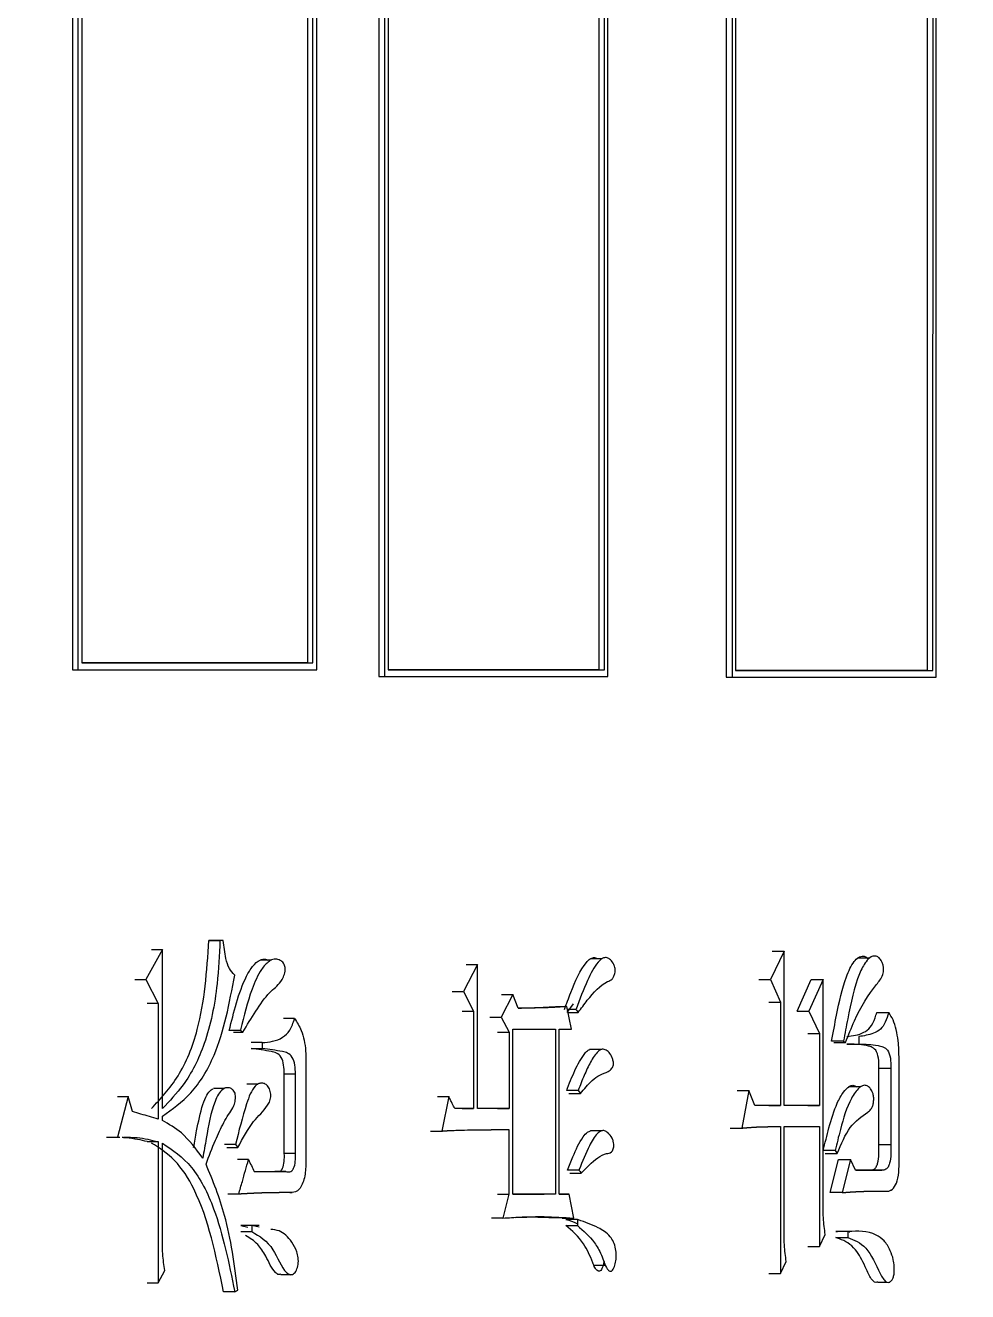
# Model space of a CAD drawing. Header units: millimetres. Extents: x 2271 to 4415, y 823 to 2339.
# Drawn here: x 3182.46 to 3189.26, y 1052.59 to 1061.72 of the extents above; entities that cross this region are included whole.
import ezdxf

# ---------------------------------------------------------------- set-up
doc = ezdxf.new("R2010")
doc.units = ezdxf.units.MM

msp = doc.modelspace()

# ---------------------------------------------------------------- linework, layer by layer
at = {"color": 7, "linetype": 'Continuous', "lineweight": 25}
for p, q in [((3188.9671, 1067.1197), (3188.967, 1057.0715)), ((3189.0102, 1057.0715), (3189.0103, 1067.1378)), ((3189.0329, 1057.0215), (3189.033, 1067.1473)), ((3187.5189, 1066.5144), (3187.5188, 1057.0215)), ((3187.5612, 1066.532), (3187.5611, 1057.0215)), ((3187.5853, 1066.5421), (3187.5852, 1057.0715)), ((3186.5989, 1066.1298), (3186.5988, 1057.0763)), ((3186.6405, 1057.0763), (3186.6406, 1066.1472)), ((3186.6654, 1057.0263), (3186.6655, 1066.1576)), ((3185.0132, 1065.4837), (3185.0131, 1057.0262)), ((3185.0534, 1065.4987), (3185.0534, 1057.0262)), ((3185.0797, 1065.5085), (3185.0796, 1057.0762)), ((3184.4974, 1065.2912), (3184.4974, 1057.1262)), ((3184.5377, 1057.1262), (3184.5378, 1065.3063)), ((3184.5644, 1057.0762), (3184.5644, 1065.3163)), ((3182.8028, 1064.659), (3182.8027, 1057.0762)), ((3182.8417, 1064.6735), (3182.8417, 1057.0762)), ((3182.8697, 1064.684), (3182.8697, 1057.1262)), ((3182.8027, 1057.0762), (3184.5245, 1057.0762)), ((3182.8027, 1057.0762), (3182.8417, 1057.0762)), ((3184.4974, 1057.1262), (3184.5377, 1057.1262)), ((3184.5245, 1057.0762), (3184.5644, 1057.0762)), ((3186.5988, 1057.0763), (3186.6405, 1057.0763)), ((3188.967, 1057.0715), (3189.0102, 1057.0715)), ((3185.0131, 1057.0262), (3186.6239, 1057.0263)), ((3185.0131, 1057.0262), (3185.0534, 1057.0262)), ((3186.6239, 1057.0263), (3186.6654, 1057.0263)), ((3187.5188, 1057.0215), (3188.9896, 1057.0215)), ((3187.5188, 1057.0215), (3187.5611, 1057.0215)), ((3188.9896, 1057.0215), (3189.0329, 1057.0215)), ((3183.4514, 1055.0591), (3183.3317, 1054.8427)), ((3183.3725, 1055.0591), (3183.4514, 1055.0591)), ((3183.4514, 1053.9125), (3183.4514, 1055.0591)), ((3183.7875, 1055.124), (3183.8669, 1055.124)), ((3183.8905, 1055.124), (3183.8111, 1055.124)), ((3183.8905, 1055.124), (3183.8669, 1055.124)), ((3187.936, 1055.0483), (3187.8381, 1054.8428)), ((3187.936, 1053.9341), (3187.936, 1055.0483)), ((3184.2381, 1054.9832), (3184.1578, 1054.9832)), ((3186.6231, 1054.9928), (3186.5395, 1054.9928)), ((3188.5524, 1054.9973), (3188.4659, 1054.9973)), ((3185.724, 1054.9509), (3185.6235, 1054.7562)), ((3185.6422, 1054.9509), (3185.724, 1054.9509)), ((3185.724, 1053.9125), (3185.724, 1054.9509)), ((3183.253, 1054.8427), (3183.3317, 1054.8427)), ((3183.3317, 1054.8427), (3183.4215, 1054.6697)), ((3187.7532, 1054.8428), (3187.8381, 1054.8428)), ((3187.8381, 1054.8428), (3187.9103, 1054.6805)), ((3188.0301, 1054.6156), (3188.1319, 1054.8428)), ((3188.2174, 1054.8428), (3188.1154, 1054.6156)), ((3188.1319, 1054.8428), (3188.2174, 1054.8428)), ((3188.2174, 1053.2202), (3188.2174, 1054.8428)), ((3185.5418, 1054.7562), (3185.6235, 1054.7562)), ((3185.6235, 1054.7562), (3185.6962, 1054.6156)), ((3185.9794, 1054.7346), (3185.8964, 1054.5723)), ((3185.8972, 1054.7346), (3185.9794, 1054.7346)), ((3186.0181, 1054.6372), (3185.9794, 1054.7346)), ((3183.4215, 1054.6697), (3183.3427, 1054.6697)), ((3183.4215, 1054.6697), (3183.4215, 1053.8367)), ((3185.6143, 1054.6156), (3185.6962, 1054.6156)), ((3185.6962, 1054.6156), (3185.6962, 1053.9125)), ((3186.2865, 1054.6481), (3186.3693, 1054.6481)), ((3186.4144, 1054.6675), (3186.3678, 1054.6049)), ((3186.402, 1054.4858), (3186.3693, 1054.6481)), ((3186.4346, 1054.6265), (3186.3736, 1054.6265)), ((3186.378, 1054.6049), (3186.4509, 1054.6049)), ((3187.8253, 1054.6805), (3187.9103, 1054.6805)), ((3187.9103, 1054.6805), (3187.9103, 1053.9341)), ((3188.0301, 1054.6156), (3188.1154, 1054.6156)), ((3188.1154, 1054.6156), (3188.1919, 1054.4534)), ((3188.6047, 1054.6048), (3188.6908, 1054.6048)), ((3184.4056, 1054.5615), (3184.3256, 1054.5615)), ((3185.8142, 1054.5723), (3185.8964, 1054.5723)), ((3185.8964, 1054.5723), (3185.9518, 1054.4642)), ((3184.0141, 1054.475), (3183.9341, 1054.475)), ((3183.9645, 1054.4642), (3184.0317, 1054.4642)), ((3185.8695, 1054.4642), (3185.9518, 1054.4642)), ((3185.9518, 1054.4642), (3185.9518, 1053.9125)), ((3185.9794, 1054.4858), (3186.2873, 1054.4858)), ((3186.3147, 1054.4858), (3186.402, 1054.4858)), ((3188.1065, 1054.4534), (3188.1919, 1054.4534)), ((3188.1919, 1054.4534), (3188.1919, 1053.9342)), ((3188.4754, 1054.4318), (3188.4754, 1054.3777)), ((3184.1724, 1054.3884), (3184.0927, 1054.3884)), ((3184.0927, 1054.3452), (3184.1724, 1054.3452)), ((3184.1724, 1054.3884), (3184.1724, 1054.3452)), ((3186.6154, 1054.3376), (3186.5318, 1054.3376)), ((3188.294, 1054.3885), (3188.3796, 1054.3885)), ((3188.3896, 1054.3777), (3188.4754, 1054.3777)), ((3184.4869, 1054.2478), (3184.4869, 1053.5988)), ((3188.7654, 1053.5664), (3188.7655, 1054.2695)), ((3184.4114, 1054.1613), (3184.3309, 1054.1613)), ((3184.3309, 1053.5879), (3184.3309, 1054.1613)), ((3184.4114, 1053.5879), (3184.4114, 1054.1613)), ((3188.6197, 1054.2046), (3188.7057, 1054.2046)), ((3188.6197, 1053.6529), (3188.6197, 1054.2046)), ((3188.7057, 1054.2046), (3188.7057, 1053.6529)), ((3183.899, 1054.0576), (3183.8191, 1054.0576)), ((3184.1408, 1054.0888), (3184.0606, 1054.0888)), ((3188.4872, 1054.0682), (3188.4009, 1054.0682)), ((3183.1271, 1053.999), (3183.2057, 1053.999)), ((3183.2057, 1053.999), (3183.1275, 1053.7069)), ((3183.2358, 1053.8908), (3183.2057, 1053.999)), ((3185.4355, 1053.999), (3185.5171, 1053.999)), ((3185.5171, 1053.999), (3185.4665, 1053.7502)), ((3186.3841, 1054.0207), (3186.4673, 1054.0207)), ((3187.5979, 1054.0423), (3187.6826, 1054.0423)), ((3187.6826, 1054.0423), (3187.6306, 1053.7719)), ((3187.7242, 1053.9341), (3187.6826, 1054.0423)), ((3185.6962, 1053.9125), (3185.5619, 1053.9125)), ((3185.6143, 1053.9125), (3185.6962, 1053.9125)), ((3185.9518, 1053.9125), (3185.724, 1053.9125)), ((3185.8695, 1053.9125), (3185.9518, 1053.9125)), ((3187.9103, 1053.9341), (3187.7242, 1053.9341)), ((3187.8253, 1053.9341), (3187.9103, 1053.9341)), ((3188.1919, 1053.9342), (3187.936, 1053.9341)), ((3188.1065, 1053.9342), (3188.1919, 1053.9342)), ((3183.4514, 1053.8259), (3183.4514, 1053.8584)), ((3187.546, 1053.7719), (3187.6306, 1053.7719)), ((3187.9103, 1053.7827), (3187.9103, 1052.7226)), ((3187.936, 1053.7827), (3188.1919, 1053.7827)), ((3187.936, 1053.0255), (3187.936, 1053.7827)), ((3188.1919, 1053.7827), (3188.1919, 1052.9173)), ((3183.049, 1053.7069), (3183.1275, 1053.7069)), ((3183.1275, 1053.7069), (3183.1451, 1053.7065)), ((3185.385, 1053.7502), (3185.4665, 1053.7502)), ((3185.9517, 1053.761), (3185.9517, 1053.2959)), ((3186.6236, 1053.7528), (3186.5399, 1053.7528)), ((3183.3427, 1053.6745), (3183.4215, 1053.6745)), ((3183.4215, 1053.6745), (3183.4215, 1052.6576)), ((3183.4514, 1052.9605), (3183.4514, 1053.6637)), ((3183.9789, 1053.6528), (3183.8993, 1053.6528)), ((3183.9789, 1053.6528), (3183.9965, 1053.6312)), ((3184.4114, 1053.5879), (3184.3309, 1053.5879)), ((3188.2334, 1053.5879), (3188.3189, 1053.5879)), ((3188.3037, 1053.6096), (3188.3189, 1053.5879)), ((3188.6197, 1053.6529), (3188.7057, 1053.6529)), ((3184.0728, 1053.5447), (3183.9932, 1053.5447)), ((3188.2687, 1053.3067), (3188.3292, 1053.5447)), ((3188.3292, 1053.5447), (3188.4149, 1053.5447)), ((3188.4149, 1053.5447), (3188.3543, 1053.3067)), ((3188.4502, 1053.469), (3188.4149, 1053.5447)), ((3184.1139, 1053.4581), (3184.3417, 1053.4581)), ((3184.1139, 1053.4581), (3184.2613, 1053.4581)), ((3184.3417, 1053.4581), (3184.2617, 1053.4581)), ((3186.4564, 1053.469), (3186.3735, 1053.469)), ((3186.3895, 1053.4474), (3186.4727, 1053.4474)), ((3188.6409, 1053.469), (3188.4502, 1053.469)), ((3188.4502, 1053.469), (3188.5549, 1053.469)), ((3188.5549, 1053.469), (3188.6409, 1053.469)), ((3188.7013, 1053.3245), (3188.7072, 1053.3245)), ((3184.0024, 1053.2959), (3183.9228, 1053.2959)), ((3184.371, 1053.3067), (3184.3877, 1053.3067)), ((3185.8695, 1053.2959), (3185.9517, 1053.2959)), ((3185.9517, 1053.2959), (3185.9074, 1053.1228)), ((3186.2873, 1053.2959), (3185.9794, 1053.2959)), ((3185.9794, 1053.2959), (3186.2044, 1053.2959)), ((3186.2873, 1053.2959), (3186.2046, 1053.2959)), ((3186.3856, 1053.2959), (3186.3147, 1053.2959)), ((3186.3147, 1053.2959), (3186.3856, 1053.2959)), ((3186.4183, 1053.1228), (3186.3856, 1053.2959)), ((3188.3543, 1053.3067), (3188.2687, 1053.3067)), ((3184.0162, 1053.0687), (3184.0687, 1053.0584)), ((3184.0963, 1053.0687), (3184.0167, 1053.0687)), ((3184.1498, 1053.0703), (3184.0701, 1053.0703)), ((3184.1488, 1053.0584), (3184.0963, 1053.0687)), ((3184.0963, 1053.0687), (3184.0963, 1053.0253)), ((3185.9074, 1053.1228), (3185.8253, 1053.1228)), ((3186.3352, 1053.1228), (3186.2666, 1053.1259)), ((3186.3354, 1053.1228), (3186.4183, 1053.1228)), ((3186.3624, 1053.0689), (3186.4455, 1053.0689)), ((3186.4455, 1053.112), (3186.3626, 1053.112)), ((3186.4455, 1053.112), (3186.4455, 1053.0688)), ((3184.0167, 1053.0253), (3184.0963, 1053.0253)), ((3188.1919, 1052.9173), (3188.2326, 1053.0039)), ((3188.3947, 1053.0255), (3188.3091, 1053.0255)), ((3188.3091, 1052.9821), (3188.3947, 1052.9821)), ((3188.3947, 1053.0255), (3188.3947, 1052.9821)), ((3186.5626, 1052.785), (3186.6464, 1052.785)), ((3187.9103, 1052.7226), (3187.9514, 1052.8091)), ((3183.4215, 1052.6576), (3183.4693, 1052.7442)), ((3184.3064, 1052.716), (3184.3713, 1052.716)), ((3184.3726, 1052.716), (3184.3864, 1052.716)), ((3183.3427, 1052.6576), (3183.4215, 1052.6576)), ((3183.973, 1052.5927), (3183.8935, 1052.5927)), ((3183.973, 1052.5927), (3183.9965, 1052.6036)), ((3188.6111, 1052.6618), (3188.6802, 1052.6618)), ((3188.6931, 1052.6618), (3188.6977, 1052.6618))]:
    msp.add_line(p, q, dxfattribs=at)
at = {"color": 7, "linetype": 'Continuous', "lineweight": 25, "flags": 128}
for points in [[(3187.851, 1055.0483), (3187.8724, 1055.0483), (3187.9042, 1055.0483), (3187.936, 1055.0483)], [(3186.4346, 1054.6265), (3186.4388, 1054.621), (3186.4449, 1054.6129), (3186.4509, 1054.6049)], [(3185.9794, 1053.2959), (3185.9794, 1053.8909), (3185.9794, 1054.4858)], [(3186.2873, 1054.4858), (3186.2873, 1053.8909), (3186.2873, 1053.2959)], [(3186.3147, 1053.2959), (3186.3147, 1053.8909), (3186.3147, 1054.4858)], [(3188.3644, 1054.3993), (3188.3371, 1054.3993), (3188.308, 1054.3993), (3188.2788, 1054.3993)], [(3188.3644, 1054.3993), (3188.372, 1054.3939), (3188.3796, 1054.3885)], [(3186.451, 1054.0423), (3186.4206, 1054.0423), (3186.3942, 1054.0423), (3186.368, 1054.0423)], [(3186.451, 1054.0423), (3186.4591, 1054.0315), (3186.4673, 1054.0207)], [(3183.917, 1053.6312), (3183.9457, 1053.6312), (3183.9711, 1053.6312), (3183.9965, 1053.6312)], [(3188.3037, 1053.6096), (3188.2714, 1053.6096), (3188.2448, 1053.6096), (3188.2181, 1053.6096)], [(3186.4564, 1053.469), (3186.4646, 1053.4582), (3186.4727, 1053.4474)], [(3188.1065, 1052.9173), (3188.1279, 1052.9173), (3188.1492, 1052.9173), (3188.1706, 1052.9173), (3188.1919, 1052.9173)], [(3187.8252, 1052.7226), (3187.8465, 1052.7226), (3187.8677, 1052.7226), (3187.889, 1052.7226), (3187.9103, 1052.7226)]]:
    msp.add_lwpolyline(points, dxfattribs=at)
at = {"color": 7, "linetype": 'Continuous', "lineweight": 25}
for points, knots in [([(3122.3363, 1053.6976), (3124.8967, 1053.7225), (3128.4771, 1053.7573), (3133.7463, 1054.036), (3138.2107, 1054.3714), (3143.5268, 1054.937), (3149.0958, 1055.7103), (3154.9093, 1056.7203), (3160.8805, 1057.9764), (3166.9565, 1059.4871), (3173.0945, 1061.2578), (3179.2597, 1063.2919), (3185.4232, 1065.5914), (3191.5601, 1068.1567), (3197.6482, 1070.987), (3203.6677, 1074.0808), (3209.6005, 1077.4354), (3215.4296, 1081.0476), (3221.1394, 1084.9132), (3226.7149, 1089.0273), (3232.1422, 1093.3845), (3237.4079, 1097.9787), (3242.4992, 1102.8033), (3247.4041, 1107.8509), (3252.1109, 1113.1138), (3256.6087, 1118.5838), (3260.887, 1124.252), (3264.9356, 1130.1093), (3268.7453, 1136.1459), (3272.307, 1142.3518), (3275.6122, 1148.7164), (3278.653, 1155.2289), (3281.4221, 1161.8782), (3283.9125, 1168.6526), (3286.118, 1175.5402), (3288.0326, 1182.5291), (3289.6512, 1189.6066), (3290.969, 1196.7603), (3291.9819, 1203.9773), (3292.6863, 1211.2445), (3293.0792, 1218.5487), (3293.1581, 1225.8766), (3292.9211, 1233.2146), (3292.3669, 1240.5493), (3291.4947, 1247.867), (3290.3044, 1255.154), (3288.7963, 1262.3966), (3286.9713, 1269.5812), (3284.8308, 1276.6941), (3282.377, 1283.7216), (3279.6122, 1290.6502), (3276.5395, 1297.4665), (3273.1623, 1304.1571), (3269.4847, 1310.709), (3265.5111, 1317.109), (3261.2461, 1323.3444), (3256.6949, 1329.4024), (3251.863, 1335.2707), (3246.7558, 1340.9371), (3241.3793, 1346.3897), (3235.9325, 1351.4373), (3230.4591, 1356.0895), (3225.0009, 1360.359), (3219.376, 1364.4013), (3213.5946, 1368.2098), (3207.6671, 1371.7779), (3201.6046, 1375.0999), (3195.4188, 1378.1702), (3189.1222, 1380.9836), (3182.7285, 1383.5356), (3176.2534, 1385.8217), (3169.7157, 1387.8379), (3163.1408, 1389.5805), (3156.5679, 1391.0453), (3150.0741, 1392.2268), (3143.7846, 1393.1239), (3138.2609, 1393.7074), (3133.3781, 1394.075), (3128.5539, 1394.3147), (3122.5796, 1394.4318), (3117.0628, 1394.3215), (3111.7936, 1394.0497), (3107.3291, 1393.7123), (3102.0131, 1393.1473), (3096.4441, 1392.3738), (3090.6306, 1391.3638), (3084.6594, 1390.1078), (3078.5834, 1388.5971), (3072.4454, 1386.8264), (3066.2802, 1384.7922), (3060.1167, 1382.4927), (3053.9798, 1379.9275), (3047.8917, 1377.0972), (3041.8722, 1374.0034), (3035.9394, 1370.6487), (3030.1103, 1367.0366), (3024.4005, 1363.171), (3018.825, 1359.0569), (3013.3977, 1354.6997), (3008.132, 1350.1055), (3003.0407, 1345.2809), (2998.1358, 1340.2333), (2993.4289, 1334.9703), (2988.9312, 1329.5004), (2984.6529, 1323.8321), (2980.6042, 1317.9749), (2976.7946, 1311.9383), (2973.2328, 1305.7324), (2969.9281, 1299.3676), (2966.8853, 1292.8557), (2964.1234, 1286.2042), (2961.7863, 1279.9222), (2960.5078, 1275.817), (2959.9446, 1274.0086)], [0, 0, 0, 0, 0.010207, 0.014274, 0.021037, 0.028056, 0.035587, 0.043451, 0.051578, 0.059911, 0.06841, 0.077044, 0.085791, 0.094634, 0.103558, 0.112554, 0.121612, 0.130726, 0.13989, 0.149098, 0.158347, 0.167633, 0.176954, 0.186306, 0.195688, 0.205098, 0.214535, 0.223996, 0.233481, 0.242989, 0.252518, 0.262068, 0.271639, 0.281229, 0.290838, 0.300466, 0.310113, 0.319778, 0.329461, 0.339162, 0.348881, 0.358618, 0.368373, 0.378146, 0.387938, 0.397748, 0.407578, 0.417427, 0.427296, 0.437185, 0.447097, 0.457031, 0.466988, 0.47697, 0.486979, 0.497016, 0.507082, 0.517181, 0.527315, 0.537488, 0.547704, 0.556915, 0.566123, 0.575327, 0.584526, 0.593719, 0.602905, 0.612082, 0.621247, 0.630396, 0.639524, 0.64862, 0.657668, 0.666638, 0.675463, 0.683979, 0.691963, 0.697606, 0.703501, 0.71122, 0.721427, 0.725494, 0.732257, 0.739276, 0.746807, 0.754671, 0.762798, 0.771131, 0.77963, 0.788264, 0.797011, 0.805853, 0.814778, 0.823774, 0.832832, 0.841946, 0.85111, 0.860318, 0.869567, 0.878853, 0.888174, 0.897526, 0.906908, 0.916318, 0.925755, 0.935216, 0.944701, 0.954208, 0.963738, 0.973288, 0.982858, 0.992449, 1, 1, 1, 1]), ([(3182.8417, 1057.0762), (3183.0174, 1057.0762), (3183.3689, 1057.0762), (3183.9447, 1057.0762), (3184.3391, 1057.0762), (3184.5644, 1057.0762)], [0, 0, 0, 0, 0.300081, 0.600162, 1, 1, 1, 1]), ([(3182.8697, 1057.1262), (3183.0453, 1057.1262), (3183.3966, 1057.1262), (3183.9536, 1057.1262), (3184.3302, 1057.1262), (3184.5377, 1057.1262)], [0, 0, 0, 0, 0.309921, 0.619841, 1, 1, 1, 1]), ([(3184.4974, 1057.1262), (3184.3612, 1057.1262), (3184.0888, 1057.1262), (3183.5496, 1057.1262), (3183.139, 1057.1262), (3182.8697, 1057.1262)], [0, 0, 0, 0, 0.256004, 0.512008, 1, 1, 1, 1]), ([(3185.0796, 1057.0762), (3185.2443, 1057.0762), (3185.5736, 1057.0763), (3186.095, 1057.0763), (3186.4467, 1057.0763), (3186.6405, 1057.0763)], [0, 0, 0, 0, 0.309921, 0.619841, 1, 1, 1, 1]), ([(3186.5988, 1057.0763), (3186.4716, 1057.0763), (3186.2173, 1057.0763), (3185.7144, 1057.0763), (3185.3308, 1057.0762), (3185.0796, 1057.0762)], [0, 0, 0, 0, 0.256655, 0.51331, 1, 1, 1, 1]), ([(3187.5852, 1057.0715), (3187.7359, 1057.0715), (3188.0375, 1057.0715), (3188.5136, 1057.0715), (3188.8338, 1057.0715), (3189.0102, 1057.0715)], [0, 0, 0, 0, 0.309921, 0.619841, 1, 1, 1, 1]), ([(3188.967, 1057.0715), (3188.8512, 1057.0715), (3188.6197, 1057.0715), (3188.1627, 1057.0715), (3187.8133, 1057.0715), (3187.5852, 1057.0715)], [0, 0, 0, 0, 0.257589, 0.515179, 1, 1, 1, 1]), ([(3185.0534, 1057.0262), (3185.2182, 1057.0262), (3185.5478, 1057.0263), (3186.0867, 1057.0263), (3186.455, 1057.0263), (3186.6654, 1057.0263)], [0, 0, 0, 0, 0.300081, 0.600162, 1, 1, 1, 1]), ([(3187.5611, 1057.0215), (3187.712, 1057.0215), (3188.0138, 1057.0215), (3188.5061, 1057.0215), (3188.8414, 1057.0215), (3189.0329, 1057.0215)], [0, 0, 0, 0, 0.300081, 0.600162, 1, 1, 1, 1]), ([(3183.3721, 1053.9125), (3183.4396, 1053.9845), (3183.5766, 1054.1307), (3183.7476, 1054.5463), (3183.772, 1054.9033), (3183.7871, 1055.124)], [0, 0, 0, 0, 0.27091, 0.549398, 1, 1, 1, 1]), ([(3183.8669, 1055.124), (3183.8619, 1055.0198), (3183.8497, 1054.7635), (3183.7751, 1054.3874), (3183.6214, 1054.0895), (3183.5029, 1053.9661), (3183.4514, 1053.9125)], [0, 0, 0, 0, 0.214752, 0.527903, 0.794745, 1, 1, 1, 1]), ([(3183.8107, 1055.124), (3183.8063, 1055.124), (3183.7984, 1055.124), (3183.7906, 1055.124), (3183.7871, 1055.124)], [0, 0, 0, 0, 0.56, 1, 1, 1, 1]), ([(3183.973, 1054.8752), (3183.9592, 1054.8894), (3183.9311, 1054.9184), (3183.9033, 1055.0096), (3183.8954, 1055.0804), (3183.8905, 1055.124)], [0, 0, 0, 0, 0.268422, 0.549119, 1, 1, 1, 1]), ([(3183.9341, 1054.475), (3183.9504, 1054.5418), (3183.9837, 1054.6791), (3184.0395, 1054.838), (3184.1009, 1054.9416), (3184.1487, 1054.9834), (3184.1876, 1054.994), (3184.2045, 1054.9857), (3184.2096, 1054.9832)], [0, 0, 0, 0, 0.29332, 0.6021435, 0.7409074, 0.8806455, 0.9637128, 1, 1, 1, 1]), ([(3184.0317, 1054.4642), (3184.0627, 1054.5143), (3184.1248, 1054.6147), (3184.213, 1054.7459), (3184.2903, 1054.8022), (3184.3261, 1054.8595), (3184.336, 1054.8939), (3184.3379, 1054.921), (3184.3359, 1054.9381), (3184.3298, 1054.9543), (3184.3162, 1054.972), (3184.2913, 1054.9876), (3184.257, 1054.9935), (3184.2118, 1054.9712), (3184.1521, 1054.9048), (3184.0787, 1054.7367), (3184.0389, 1054.5787), (3184.0146, 1054.477), (3184.0141, 1054.475)], [0, 0, 0, 0, 0.14, 0.280266, 0.380171, 0.409931, 0.439811, 0.452036, 0.462473, 0.472931, 0.488626, 0.51752, 0.558625, 0.598671, 0.668428, 0.787489, 0.99583, 1, 1, 1, 1]), ([(3186.3515, 1054.6265), (3186.3666, 1054.6672), (3186.4123, 1054.7901), (3186.4701, 1054.9272), (3186.5352, 1054.9929), (3186.5621, 1055.0032), (3186.5806, 1055.0009), (3186.5882, 1054.9929), (3186.5883, 1054.9928)], [0, 0, 0, 0, 0.248256, 0.747976, 0.841052, 0.91959, 0.998812, 1, 1, 1, 1]), ([(3186.4509, 1054.6049), (3186.4726, 1054.6347), (3186.5381, 1054.7243), (3186.6196, 1054.8128), (3186.6903, 1054.8383), (3186.7072, 1054.8618), (3186.715, 1054.8829), (3186.7182, 1054.904), (3186.7176, 1054.9228), (3186.7126, 1054.9425), (3186.6996, 1054.9677), (3186.6789, 1054.99), (3186.653, 1055.0037), (3186.6238, 1054.9971), (3186.5735, 1054.9504), (3186.5087, 1054.8211), (3186.4611, 1054.6995), (3186.4349, 1054.6272), (3186.4346, 1054.6265)], [0, 0, 0, 0, 0.113222, 0.341327, 0.387566, 0.408095, 0.428648, 0.444625, 0.457844, 0.471063, 0.493511, 0.536211, 0.570053, 0.604097, 0.65629, 0.801568, 0.997978, 1, 1, 1, 1]), ([(3188.2788, 1054.3993), (3188.2906, 1054.4619), (3188.3204, 1054.6206), (3188.3652, 1054.8263), (3188.4276, 1054.9601), (3188.4723, 1055.006), (3188.5037, 1055.0149), (3188.5282, 1055.0078), (3188.5382, 1054.9938), (3188.5416, 1054.9891)], [0, 0, 0, 0, 0.230113, 0.582915, 0.761626, 0.839199, 0.91746, 0.972398, 1, 1, 1, 1]), ([(3188.3796, 1054.3884), (3188.4004, 1054.442), (3188.4631, 1054.6041), (3188.5579, 1054.7575), (3188.6399, 1054.8517), (3188.6531, 1054.8966), (3188.6547, 1054.9158), (3188.6527, 1054.937), (3188.6455, 1054.9629), (3188.6316, 1054.9893), (3188.6118, 1055.0081), (3188.5883, 1055.0144), (3188.5585, 1055.006), (3188.5187, 1054.9665), (3188.4489, 1054.8294), (3188.4061, 1054.6195), (3188.3744, 1054.4531), (3188.3645, 1054.3995), (3188.3644, 1054.3993)], [0, 0, 0, 0, 0.116248, 0.351545, 0.417546, 0.429975, 0.440278, 0.450547, 0.466965, 0.490882, 0.515264, 0.540739, 0.570383, 0.616277, 0.689853, 0.900941, 0.999644, 1, 1, 1, 1]), ([(3183.4514, 1053.8584), (3183.5222, 1053.9076), (3183.6657, 1054.0074), (3183.8732, 1054.3432), (3183.9348, 1054.6718), (3183.973, 1054.8752)], [0, 0, 0, 0, 0.270771, 0.548729, 1, 1, 1, 1]), ([(3186.018, 1054.6375), (3186.0291, 1054.6375), (3186.0796, 1054.6376), (3186.1691, 1054.6405), (3186.2472, 1054.6456), (3186.2862, 1054.6481)], [0, 0, 0, 0, 0.123403, 0.561636, 1, 1, 1, 1]), ([(3186.3693, 1054.6481), (3186.3597, 1054.6474), (3186.3454, 1054.6464), (3186.3299, 1054.6453), (3186.3215, 1054.6448), (3186.3167, 1054.6445), (3186.3108, 1054.6441), (3186.306, 1054.6438), (3186.3, 1054.6434), (3186.2952, 1054.6431), (3186.2892, 1054.6427), (3186.2845, 1054.6425), (3186.2785, 1054.6421), (3186.2737, 1054.6418), (3186.2677, 1054.6415), (3186.2617, 1054.6412), (3186.2557, 1054.6409), (3186.2497, 1054.6406), (3186.2437, 1054.6404), (3186.2365, 1054.64), (3186.2293, 1054.6398), (3186.2233, 1054.6395), (3186.2173, 1054.6393), (3186.2089, 1054.639), (3186.1993, 1054.6388), (3186.1909, 1054.6385), (3186.1849, 1054.6384), (3186.1801, 1054.6383), (3186.1741, 1054.6382), (3186.1693, 1054.6381), (3186.1633, 1054.638), (3186.1585, 1054.6379), (3186.1525, 1054.6378), (3186.1465, 1054.6377), (3186.1404, 1054.6376), (3186.1344, 1054.6376), (3186.1296, 1054.6375), (3186.1236, 1054.6374), (3186.1188, 1054.6374), (3186.1128, 1054.6374), (3186.1079, 1054.6373), (3186.1019, 1054.6373), (3186.0971, 1054.6373), (3186.0911, 1054.6373), (3186.0862, 1054.6372), (3186.0802, 1054.6372), (3186.0754, 1054.6372), (3186.0694, 1054.6372), (3186.0645, 1054.6372), (3186.0585, 1054.6372), (3186.0537, 1054.6372), (3186.0476, 1054.6372), (3186.0428, 1054.6372), (3186.0368, 1054.6372), (3186.0319, 1054.6372), (3186.0253, 1054.6372), (3186.0211, 1054.6372), (3186.0181, 1054.6372)], [0, 0, 0, 0, 0.082056, 0.123084, 0.133341, 0.153855, 0.164112, 0.184626, 0.194883, 0.215397, 0.225654, 0.246168, 0.256425, 0.276939, 0.287196, 0.30771, 0.328224, 0.338481, 0.358995, 0.379509, 0.400023, 0.420537, 0.430794, 0.451308, 0.492336, 0.51285, 0.523107, 0.543621, 0.553878, 0.574392, 0.584649, 0.605163, 0.61542, 0.635934, 0.656448, 0.666705, 0.687219, 0.697476, 0.71799, 0.728247, 0.748761, 0.759018, 0.779532, 0.789789, 0.810303, 0.82056, 0.841074, 0.851331, 0.871845, 0.882102, 0.902616, 0.912873, 0.933387, 0.943644, 0.964158, 0.974415, 1, 1, 1, 1]), ([(3188.3896, 1054.4318), (3188.4306, 1054.437), (3188.4881, 1054.4444), (3188.5595, 1054.4917), (3188.5884, 1054.5513), (3188.6008, 1054.592), (3188.6047, 1054.6048)], [0, 0, 0, 0, 0.501394, 0.702631, 0.905702, 1, 1, 1, 1]), ([(3188.6908, 1054.6048), (3188.6831, 1054.5806), (3188.668, 1054.5328), (3188.63, 1054.4765), (3188.581, 1054.4547), (3188.5286, 1054.4393), (3188.4931, 1054.4343), (3188.4754, 1054.4318)], [0, 0, 0, 0, 0.1777081, 0.35, 0.5672223, 0.7837017, 1, 1, 1, 1]), ([(3188.7655, 1054.2695), (3188.7644, 1054.3139), (3188.7627, 1054.3867), (3188.7463, 1054.4823), (3188.7238, 1054.5544), (3188.7017, 1054.5882), (3188.6908, 1054.6048)], [0, 0, 0, 0, 0.347259, 0.569852, 0.787887, 1, 1, 1, 1]), ([(3184.1724, 1054.3884), (3184.2224, 1054.3924), (3184.2924, 1054.3979), (3184.3743, 1054.4719), (3184.395, 1054.5312), (3184.4056, 1054.5615)], [0, 0, 0, 0, 0.550462, 0.77054, 1, 1, 1, 1]), ([(3184.4056, 1054.5615), (3184.4227, 1054.5344), (3184.4512, 1054.4892), (3184.4755, 1054.4056), (3184.487, 1054.328), (3184.4869, 1054.2746), (3184.4869, 1054.2478)], [0, 0, 0, 0, 0.330967, 0.5510788, 0.7748601, 1, 1, 1, 1]), ([(3184.0141, 1054.475), (3184.0156, 1054.4741), (3184.0193, 1054.4718), (3184.0252, 1054.4682), (3184.0295, 1054.4655), (3184.0317, 1054.4642)], [0, 0, 0, 0, 0.255027, 0.627514, 1, 1, 1, 1]), ([(3184.3309, 1054.1613), (3184.3303, 1054.183), (3184.329, 1054.2258), (3184.3112, 1054.2871), (3184.2751, 1054.3153), (3184.2021, 1054.3313), (3184.1408, 1054.339), (3184.0923, 1054.3452)], [0, 0, 0, 0, 0.130153, 0.256408, 0.38449, 0.511557, 1, 1, 1, 1]), ([(3184.4114, 1054.1613), (3184.4108, 1054.183), (3184.4095, 1054.2258), (3184.3917, 1054.2871), (3184.3555, 1054.3153), (3184.2824, 1054.3313), (3184.2211, 1054.339), (3184.1724, 1054.3452)], [0, 0, 0, 0, 0.13003, 0.256202, 0.384291, 0.511395, 1, 1, 1, 1]), ([(3186.3678, 1054.0423), (3186.3866, 1054.0913), (3186.4243, 1054.1897), (3186.4775, 1054.2863), (3186.5167, 1054.3323), (3186.529, 1054.3353), (3186.5317, 1054.336)], [0, 0, 0, 0, 0.419977, 0.842492, 0.96479, 1, 1, 1, 1]), ([(3186.4673, 1054.0207), (3186.4946, 1054.0542), (3186.5387, 1054.1083), (3186.6074, 1054.159), (3186.6574, 1054.1718), (3186.6895, 1054.1946), (3186.701, 1054.2143), (3186.7048, 1054.2266), (3186.7057, 1054.2401), (3186.703, 1054.2587), (3186.6932, 1054.287), (3186.6746, 1054.3188), (3186.647, 1054.3391), (3186.6188, 1054.3427), (3186.5804, 1054.3148), (3186.5386, 1054.2486), (3186.4926, 1054.1511), (3186.465, 1054.0796), (3186.4511, 1054.0426), (3186.451, 1054.0423)], [0, 0, 0, 0, 0.157954, 0.255242, 0.35249, 0.401724, 0.417192, 0.427834, 0.438557, 0.45242, 0.478029, 0.52635, 0.573066, 0.619079, 0.658607, 0.768684, 0.881292, 0.999134, 1, 1, 1, 1]), ([(3188.6197, 1054.2046), (3188.6199, 1054.2288), (3188.6204, 1054.2762), (3188.599, 1054.3404), (3188.5632, 1054.3597), (3188.4943, 1054.3748), (3188.4359, 1054.3764), (3188.3896, 1054.3777)], [0, 0, 0, 0, 0.130352, 0.254709, 0.382976, 0.510106, 1, 1, 1, 1]), ([(3188.4754, 1054.3777), (3188.5218, 1054.3764), (3188.5802, 1054.3748), (3188.6492, 1054.3597), (3188.685, 1054.3405), (3188.7065, 1054.2763), (3188.706, 1054.2288), (3188.7057, 1054.2046)], [0, 0, 0, 0, 0.490042, 0.617207, 0.745492, 0.869777, 1, 1, 1, 1]), ([(3183.6771, 1053.6326), (3183.6841, 1053.6722), (3183.7028, 1053.7773), (3183.7298, 1053.9085), (3183.7681, 1054.0078), (3183.7963, 1054.0453), (3183.8138, 1054.0534), (3183.819, 1054.0557)], [0, 0, 0, 0, 0.246919, 0.654828, 0.820581, 0.946757, 1, 1, 1, 1]), ([(3183.7664, 1053.5122), (3183.7881, 1053.5702), (3183.8271, 1053.6745), (3183.8829, 1053.7925), (3183.9262, 1053.8698), (3183.9581, 1053.9086), (3183.975, 1053.953), (3183.9801, 1053.9871), (3183.9783, 1054.0141), (3183.9724, 1054.0323), (3183.9605, 1054.0487), (3183.941, 1054.0615), (3183.9148, 1054.0657), (3183.8837, 1054.0513), (3183.8539, 1054.0174), (3183.8034, 1053.9051), (3183.7756, 1053.7412), (3183.7511, 1053.6026), (3183.7427, 1053.5555)], [0, 0, 0, 0, 0.1508023, 0.2709956, 0.3310658, 0.3838686, 0.4145429, 0.4453603, 0.4595077, 0.473787, 0.4897829, 0.5152396, 0.5501128, 0.5845227, 0.6315599, 0.6798073, 0.8910095, 1, 1, 1, 1]), ([(3183.9965, 1053.6312), (3184.0317, 1053.6988), (3184.0941, 1053.8186), (3184.1876, 1053.8967), (3184.2279, 1053.9656), (3184.237, 1054.0066), (3184.2278, 1054.0474), (3184.2108, 1054.0776), (3184.1885, 1054.0948), (3184.165, 1054.0976), (3184.1418, 1054.0915), (3184.0975, 1054.057), (3184.0396, 1053.8992), (3184.0031, 1053.7512), (3183.9789, 1053.6528)], [0, 0, 0, 0, 0.207965, 0.368358, 0.401514, 0.432917, 0.464664, 0.497814, 0.528601, 0.558738, 0.58913, 0.619745, 0.747266, 1, 1, 1, 1]), ([(3188.2181, 1053.6096), (3188.2316, 1053.6646), (3188.2607, 1053.7835), (3188.3064, 1053.9321), (3188.3598, 1054.0304), (3188.4, 1054.0714), (3188.4333, 1054.0844), (3188.4502, 1054.075), (3188.4587, 1054.0703)], [0, 0, 0, 0, 0.257863, 0.558231, 0.726196, 0.856576, 0.928062, 1, 1, 1, 1]), ([(3188.3189, 1053.5879), (3188.348, 1053.6576), (3188.4068, 1053.7985), (3188.5045, 1053.8598), (3188.5603, 1053.9019), (3188.5745, 1053.9267), (3188.5812, 1053.9535), (3188.5834, 1053.9831), (3188.5805, 1054.0118), (3188.571, 1054.039), (3188.556, 1054.0615), (3188.5345, 1054.0793), (3188.5068, 1054.0826), (3188.4661, 1054.0551), (3188.3995, 1053.9626), (3188.3488, 1053.7928), (3188.3162, 1053.6604), (3188.3037, 1053.6096)], [0, 0, 0, 0, 0.175531, 0.354652, 0.388166, 0.407747, 0.427401, 0.446675, 0.466945, 0.484382, 0.511375, 0.539761, 0.574487, 0.616877, 0.705288, 0.887114, 1, 1, 1, 1]), ([(3185.5619, 1053.9125), (3185.5555, 1053.9248), (3185.5449, 1053.9454), (3185.5299, 1053.9743), (3185.5213, 1053.9908), (3185.5171, 1053.999)], [0, 0, 0, 0, 0.428366, 0.714182, 1, 1, 1, 1]), ([(3183.4215, 1053.8367), (3183.4002, 1053.8429), (3183.3587, 1053.8551), (3183.2968, 1053.8731), (3183.2561, 1053.8849), (3183.2358, 1053.8908)], [0, 0, 0, 0, 0.344184, 0.672092, 1, 1, 1, 1]), ([(3183.7427, 1053.5554), (3183.6934, 1053.6222), (3183.6059, 1053.7406), (3183.4983, 1053.8), (3183.4514, 1053.8259)], [0, 0, 0, 0, 0.563817, 1, 1, 1, 1]), ([(3187.6306, 1053.7719), (3187.6323, 1053.772), (3187.6357, 1053.7723), (3187.6409, 1053.7727), (3187.646, 1053.7732), (3187.6511, 1053.7736), (3187.6554, 1053.7739), (3187.6597, 1053.7743), (3187.6639, 1053.7746), (3187.669, 1053.775), (3187.6733, 1053.7754), (3187.6776, 1053.7757), (3187.6818, 1053.776), (3187.687, 1053.7764), (3187.6912, 1053.7767), (3187.6955, 1053.777), (3187.6997, 1053.7773), (3187.704, 1053.7776), (3187.7083, 1053.7779), (3187.7125, 1053.7782), (3187.7176, 1053.7785), (3187.7219, 1053.7787), (3187.7262, 1053.779), (3187.7304, 1053.7792), (3187.7347, 1053.7795), (3187.7389, 1053.7797), (3187.7432, 1053.7799), (3187.7483, 1053.7801), (3187.7525, 1053.7803), (3187.7568, 1053.7805), (3187.7611, 1053.7806), (3187.7653, 1053.7808), (3187.7696, 1053.7809), (3187.7738, 1053.7811), (3187.7789, 1053.7812), (3187.7832, 1053.7814), (3187.7874, 1053.7815), (3187.7917, 1053.7816), (3187.7959, 1053.7817), (3187.8002, 1053.7818), (3187.8044, 1053.7819), (3187.8087, 1053.7819), (3187.8129, 1053.782), (3187.8171, 1053.7821), (3187.8222, 1053.7822), (3187.8265, 1053.7822), (3187.8307, 1053.7823), (3187.835, 1053.7823), (3187.8392, 1053.7824), (3187.8435, 1053.7824), (3187.8477, 1053.7825), (3187.8528, 1053.7825), (3187.857, 1053.7825), (3187.8613, 1053.7825), (3187.8655, 1053.7826), (3187.8697, 1053.7826), (3187.874, 1053.7826), (3187.8782, 1053.7826), (3187.8833, 1053.7826), (3187.8875, 1053.7827), (3187.8918, 1053.7827), (3187.896, 1053.7827), (3187.9002, 1053.7827), (3187.905, 1053.7827), (3187.908, 1053.7827), (3187.9103, 1053.7827)], [0, 0, 0, 0, 0.018243, 0.036487, 0.05473, 0.072974, 0.091217, 0.100339, 0.118582, 0.136826, 0.155069, 0.164191, 0.182434, 0.200678, 0.218921, 0.228043, 0.246286, 0.26453, 0.273652, 0.291895, 0.310138, 0.328382, 0.337504, 0.355747, 0.37399, 0.383112, 0.401356, 0.419599, 0.437843, 0.446964, 0.465208, 0.483451, 0.492573, 0.510816, 0.52906, 0.547303, 0.556425, 0.574668, 0.592912, 0.602033, 0.620277, 0.63852, 0.647642, 0.665886, 0.684129, 0.702372, 0.711494, 0.729738, 0.747981, 0.757103, 0.775346, 0.79359, 0.811833, 0.820955, 0.839198, 0.857442, 0.866563, 0.884807, 0.90305, 0.921294, 0.930415, 0.948659, 0.966902, 0.976024, 1, 1, 1, 1]), ([(3183.1614, 1053.706), (3183.1624, 1053.7059), (3183.1706, 1053.7049), (3183.1822, 1053.7039), (3183.1922, 1053.703)], [0, 0, 0, 0, 0.127487, 1, 1, 1, 1]), ([(3183.1717, 1053.7058), (3183.2042, 1053.7061), (3183.2624, 1053.7066), (3183.3456, 1053.6915), (3183.3962, 1053.6802), (3183.4215, 1053.6745)], [0, 0, 0, 0, 0.387204, 0.693369, 1, 1, 1, 1]), ([(3183.3423, 1053.6745), (3183.3191, 1053.68), (3183.2691, 1053.6918), (3183.2186, 1053.6982), (3183.1916, 1053.7017)], [0, 0, 0, 0, 0.464247, 1, 1, 1, 1]), ([(3185.4665, 1053.7502), (3185.4701, 1053.7505), (3185.4772, 1053.7511), (3185.4861, 1053.7517), (3185.495, 1053.7524), (3185.5021, 1053.7529), (3185.511, 1053.7535), (3185.5182, 1053.7539), (3185.5253, 1053.7544), (3185.5324, 1053.7547), (3185.5395, 1053.755), (3185.552, 1053.7555), (3185.5893, 1053.7567), (3185.6391, 1053.7582), (3185.6958, 1053.7594), (3185.7312, 1053.7597), (3185.7559, 1053.76), (3185.7683, 1053.7601), (3185.7754, 1053.7602), (3185.7824, 1053.7602), (3185.7895, 1053.7603), (3185.7983, 1053.7604), (3185.8054, 1053.7604), (3185.8142, 1053.7605), (3185.8213, 1053.7605), (3185.8283, 1053.7606), (3185.8354, 1053.7606), (3185.8424, 1053.7607), (3185.8512, 1053.7607), (3185.8583, 1053.7607), (3185.8671, 1053.7608), (3185.8741, 1053.7608), (3185.8812, 1053.7608), (3185.8882, 1053.7609), (3185.8953, 1053.7609), (3185.9023, 1053.7609), (3185.9076, 1053.7609), (3185.912, 1053.7609), (3185.9164, 1053.7609), (3185.9199, 1053.761), (3185.9243, 1053.761), (3185.9278, 1053.761), (3185.9322, 1053.761), (3185.9357, 1053.761), (3185.9392, 1053.761), (3185.9443, 1053.761), (3185.9484, 1053.761), (3185.9517, 1053.761)], [0, 0, 0, 0, 0.021887, 0.043773, 0.054717, 0.076603, 0.087547, 0.109433, 0.120377, 0.13132, 0.153207, 0.16415, 0.207923, 0.383017, 0.470564, 0.558111, 0.601884, 0.623771, 0.634714, 0.645657, 0.667544, 0.678487, 0.700374, 0.711317, 0.733204, 0.744147, 0.755091, 0.776977, 0.787921, 0.809807, 0.820751, 0.842637, 0.853581, 0.864524, 0.886411, 0.897354, 0.908297, 0.919241, 0.924712, 0.935656, 0.941127, 0.952071, 0.957542, 0.968486, 0.973957, 0.979429, 1, 1, 1, 1]), ([(3186.3733, 1053.469), (3186.3861, 1053.5015), (3186.4198, 1053.5873), (3186.4661, 1053.6838), (3186.5129, 1053.7435), (3186.5325, 1053.7494), (3186.5398, 1053.7516)], [0, 0, 0, 0, 0.283457, 0.74635, 0.905734, 1, 1, 1, 1]), ([(3186.4727, 1053.4474), (3186.4919, 1053.4671), (3186.5497, 1053.5267), (3186.6224, 1053.587), (3186.683, 1053.5913), (3186.6988, 1053.608), (3186.7044, 1053.6217), (3186.7076, 1053.6383), (3186.708, 1053.6573), (3186.7045, 1053.6791), (3186.6906, 1053.7106), (3186.6688, 1053.7368), (3186.6416, 1053.7558), (3186.615, 1053.7529), (3186.5744, 1053.7238), (3186.5197, 1053.6255), (3186.4801, 1053.5312), (3186.4569, 1053.4701), (3186.4564, 1053.469)], [0, 0, 0, 0, 0.107766, 0.324959, 0.382514, 0.397632, 0.412828, 0.427374, 0.444539, 0.463227, 0.487605, 0.551575, 0.589695, 0.627994, 0.678884, 0.799951, 0.99622, 1, 1, 1, 1]), ([(3183.893, 1052.5927), (3183.8385, 1052.8556), (3183.7633, 1053.2183), (3183.5472, 1053.5542), (3183.43, 1053.6275), (3183.3721, 1053.6637)], [0, 0, 0, 0, 0.571246, 0.788502, 1, 1, 1, 1]), ([(3183.4514, 1053.6637), (3183.5247, 1053.614), (3183.674, 1053.5129), (3183.8648, 1053.1316), (3183.9316, 1052.7986), (3183.973, 1052.5927)], [0, 0, 0, 0, 0.2692448, 0.5481753, 1, 1, 1, 1]), ([(3184.2948, 1053.4594), (3184.2982, 1053.4608), (3184.307, 1053.4645), (3184.3225, 1053.4873), (3184.332, 1053.5325), (3184.3313, 1053.5693), (3184.3309, 1053.5879)], [0, 0, 0, 0, 0.1155788, 0.2906974, 0.6408722, 1, 1, 1, 1]), ([(3184.3417, 1053.4581), (3184.3513, 1053.4563), (3184.3662, 1053.4534), (3184.386, 1053.4633), (3184.403, 1053.4868), (3184.4125, 1053.5327), (3184.4118, 1053.5694), (3184.4114, 1053.5879)], [0, 0, 0, 0, 0.227751, 0.352705, 0.480942, 0.73722, 1, 1, 1, 1]), ([(3184.4869, 1053.5988), (3184.4875, 1053.5632), (3184.4886, 1053.4926), (3184.4768, 1053.4037), (3184.4521, 1053.3462), (3184.4186, 1053.3091), (3184.3895, 1053.3076), (3184.3708, 1053.3067)], [0, 0, 0, 0, 0.261044, 0.518862, 0.648585, 0.774158, 1, 1, 1, 1]), ([(3188.5704, 1053.4722), (3188.5754, 1053.4725), (3188.5861, 1053.473), (3188.6008, 1053.4901), (3188.6156, 1053.5259), (3188.6219, 1053.5843), (3188.6204, 1053.6299), (3188.6197, 1053.6529)], [0, 0, 0, 0, 0.123833, 0.265729, 0.412685, 0.704407, 1, 1, 1, 1]), ([(3188.7057, 1053.6529), (3188.7065, 1053.6299), (3188.7079, 1053.5842), (3188.7016, 1053.5261), (3188.6869, 1053.4898), (3188.6673, 1053.4689), (3188.6512, 1053.469), (3188.6409, 1053.469)], [0, 0, 0, 0, 0.261231, 0.519065, 0.649006, 0.774533, 1, 1, 1, 1]), ([(3183.9965, 1052.6036), (3183.9718, 1052.7883), (3183.9281, 1053.1151), (3183.8154, 1053.3918), (3183.7664, 1053.5122)], [0, 0, 0, 0, 0.565186, 1, 1, 1, 1]), ([(3184.0024, 1053.2959), (3184.011, 1053.3263), (3184.0271, 1053.383), (3184.0506, 1053.4659), (3184.0654, 1053.5184), (3184.0728, 1053.5447)], [0, 0, 0, 0, 0.367076, 0.683538, 1, 1, 1, 1]), ([(3184.0728, 1053.5447), (3184.0797, 1053.5303), (3184.0934, 1053.5014), (3184.1071, 1053.4726), (3184.1139, 1053.4581)], [0, 0, 0, 0, 0.500001, 1, 1, 1, 1]), ([(3188.6558, 1053.3176), (3188.6677, 1053.3165), (3188.6914, 1053.3143), (3188.7271, 1053.3347), (3188.7557, 1053.3924), (3188.767, 1053.4763), (3188.766, 1053.5362), (3188.7654, 1053.5664)], [0, 0, 0, 0, 0.177715, 0.356357, 0.541048, 0.768767, 1, 1, 1, 1]), ([(3188.3543, 1053.3067), (3188.3561, 1053.3069), (3188.3597, 1053.3072), (3188.3651, 1053.3076), (3188.3705, 1053.308), (3188.3759, 1053.3084), (3188.3813, 1053.3088), (3188.3858, 1053.3091), (3188.3902, 1053.3094), (3188.3947, 1053.3098), (3188.4001, 1053.3102), (3188.4055, 1053.3105), (3188.41, 1053.3109), (3188.4145, 1053.3112), (3188.4189, 1053.3115), (3188.4234, 1053.3118), (3188.4279, 1053.3121), (3188.4324, 1053.3123), (3188.4378, 1053.3127), (3188.4431, 1053.313), (3188.4476, 1053.3133), (3188.4521, 1053.3135), (3188.4566, 1053.3138), (3188.4619, 1053.314), (3188.4664, 1053.3143), (3188.4727, 1053.3146), (3188.4789, 1053.3148), (3188.4861, 1053.3151), (3188.4906, 1053.3153), (3188.495, 1053.3155), (3188.4995, 1053.3156), (3188.504, 1053.3158), (3188.5085, 1053.3159), (3188.5129, 1053.3161), (3188.5183, 1053.3162), (3188.5236, 1053.3163), (3188.5281, 1053.3165), (3188.5326, 1053.3166), (3188.537, 1053.3167), (3188.5424, 1053.3168), (3188.5468, 1053.3168), (3188.5513, 1053.3169), (3188.5558, 1053.317), (3188.5611, 1053.3171), (3188.5656, 1053.3171), (3188.57, 1053.3172), (3188.5745, 1053.3172), (3188.5798, 1053.3173), (3188.5843, 1053.3173), (3188.5887, 1053.3173), (3188.5932, 1053.3174), (3188.5985, 1053.3174), (3188.603, 1053.3174), (3188.6074, 1053.3175), (3188.6119, 1053.3175), (3188.6172, 1053.3175), (3188.6217, 1053.3175), (3188.6261, 1053.3175), (3188.6306, 1053.3175), (3188.6359, 1053.3175), (3188.6403, 1053.3175), (3188.6448, 1053.3176), (3188.6497, 1053.3176), (3188.6536, 1053.3176), (3188.6558, 1053.3176)], [0, 0, 0, 0, 0.017781, 0.035561, 0.053342, 0.071122, 0.088903, 0.106683, 0.115574, 0.133354, 0.151135, 0.168916, 0.186696, 0.195586, 0.213367, 0.231148, 0.240038, 0.257818, 0.275599, 0.29338, 0.31116, 0.320051, 0.337831, 0.355612, 0.373392, 0.382283, 0.417844, 0.435624, 0.453405, 0.462295, 0.480076, 0.497857, 0.506747, 0.524527, 0.542308, 0.560089, 0.577869, 0.586759, 0.60454, 0.622321, 0.640101, 0.648992, 0.666772, 0.684553, 0.702333, 0.711224, 0.729004, 0.746785, 0.764565, 0.773456, 0.791236, 0.809017, 0.826797, 0.835688, 0.853468, 0.871249, 0.889029, 0.89792, 0.9157, 0.933481, 0.951262, 0.960152, 0.977932, 1, 1, 1, 1]), ([(3184.3708, 1053.3067), (3184.367, 1053.3067), (3184.3613, 1053.3067), (3184.3537, 1053.3067), (3184.3481, 1053.3067), (3184.3424, 1053.3066), (3184.3367, 1053.3066), (3184.3311, 1053.3066), (3184.3254, 1053.3066), (3184.3197, 1053.3066), (3184.314, 1053.3065), (3184.3084, 1053.3065), (3184.3027, 1053.3065), (3184.297, 1053.3065), (3184.2913, 1053.3064), (3184.2856, 1053.3064), (3184.28, 1053.3063), (3184.2743, 1053.3063), (3184.2686, 1053.3062), (3184.2629, 1053.3062), (3184.2572, 1053.3061), (3184.2515, 1053.306), (3184.2459, 1053.3059), (3184.2402, 1053.3059), (3184.2345, 1053.3058), (3184.2288, 1053.3057), (3184.2231, 1053.3056), (3184.2174, 1053.3054), (3184.2117, 1053.3053), (3184.206, 1053.3052), (3184.2003, 1053.3051), (3184.1946, 1053.3049), (3184.1889, 1053.3048), (3184.1832, 1053.3046), (3184.1775, 1053.3044), (3184.1719, 1053.3042), (3184.1662, 1053.304), (3184.1605, 1053.3038), (3184.1548, 1053.3036), (3184.149, 1053.3034), (3184.1433, 1053.3032), (3184.1376, 1053.3029), (3184.1319, 1053.3027), (3184.1262, 1053.3024), (3184.1205, 1053.3022), (3184.1148, 1053.3019), (3184.1091, 1053.3016), (3184.1034, 1053.3014), (3184.0977, 1053.3011), (3184.092, 1053.3008), (3184.0863, 1053.3005), (3184.0806, 1053.3002), (3184.0749, 1053.2999), (3184.0691, 1053.2996), (3184.0634, 1053.2993), (3184.0577, 1053.299), (3184.052, 1053.2987), (3184.0463, 1053.2984), (3184.0406, 1053.298), (3184.0348, 1053.2977), (3184.0291, 1053.2974), (3184.0234, 1053.2971), (3184.0177, 1053.2967), (3184.0107, 1053.2963), (3184.0056, 1053.2961), (3184.0024, 1053.2959)], [0, 0, 0, 0, 0.0309241, 0.0463862, 0.0618483, 0.0773103, 0.0927724, 0.1082345, 0.1236965, 0.1391586, 0.1546207, 0.1700827, 0.1855448, 0.2010069, 0.216469, 0.231931, 0.2473931, 0.2628552, 0.2783172, 0.2937793, 0.3092414, 0.3247034, 0.3401655, 0.3556276, 0.3710896, 0.3865517, 0.4020138, 0.4174758, 0.4329379, 0.4484, 0.4638621, 0.4793241, 0.4947862, 0.5102483, 0.5257103, 0.5411724, 0.5566345, 0.5720965, 0.5875586, 0.6030207, 0.6184828, 0.6339448, 0.6494069, 0.664869, 0.680331, 0.6957931, 0.7112552, 0.7267172, 0.7421793, 0.7576414, 0.7731034, 0.7885655, 0.8040276, 0.8194896, 0.8349517, 0.8504138, 0.8658758, 0.8813379, 0.8968, 0.9122621, 0.9277241, 0.9431862, 0.9586483, 0.9741103, 1, 1, 1, 1]), ([(3185.9074, 1053.1228), (3185.9494, 1053.1256), (3185.9967, 1053.1288), (3186.0542, 1053.1315), (3186.1117, 1053.1334), (3186.2353, 1053.1352), (3186.3475, 1053.1276), (3186.4183, 1053.1228)], [0, 0, 0, 0, 0.2447343, 0.2753248, 0.336506, 0.5812465, 1, 1, 1, 1]), ([(3186.0001, 1053.1286), (3186.0411, 1053.1301), (3186.1036, 1053.1324), (3186.2163, 1053.1295), (3186.2573, 1053.1279), (3186.2733, 1053.1272), (3186.274, 1053.1271), (3186.2742, 1053.1271)], [0, 0, 0, 0, 0.537965, 0.821873, 0.950268, 0.983843, 1, 1, 1, 1]), ([(3188.2326, 1053.0039), (3188.2276, 1053.0436), (3188.2185, 1053.1148), (3188.2177, 1053.1879), (3188.2174, 1053.2202)], [0, 0, 0, 0, 0.558835, 1, 1, 1, 1]), ([(3184.0963, 1053.0253), (3184.152, 1052.9927), (3184.253, 1052.9335), (3184.3114, 1052.7549), (3184.371, 1052.7122), (3184.398, 1052.7171), (3184.4197, 1052.7461), (3184.433, 1052.7885), (3184.4326, 1052.837), (3184.4188, 1052.8951), (3184.3755, 1052.9726), (3184.3089, 1053.0339), (3184.2539, 1053.0397), (3184.2339, 1053.0418)], [0, 0, 0, 0, 0.247601, 0.449259, 0.486524, 0.522863, 0.561727, 0.602638, 0.642741, 0.6832, 0.762195, 0.913729, 1, 1, 1, 1]), ([(3186.3624, 1053.112), (3186.389, 1053.1059), (3186.4173, 1053.0995), (3186.444, 1053.0833), (3186.4455, 1053.0824)], [0, 0, 0, 0, 0.943062, 1, 1, 1, 1]), ([(3186.6373, 1052.8117), (3186.6353, 1052.8008), (3186.6318, 1052.7818), (3186.623, 1052.7597), (3186.6145, 1052.7459), (3186.6057, 1052.7397), (3186.5963, 1052.7397), (3186.584, 1052.7473), (3186.569, 1052.7675), (3186.5421, 1052.8392), (3186.4836, 1052.9677), (3186.4076, 1053.0311), (3186.3624, 1053.0689)], [0, 0, 0, 0, 0.052352, 0.091245, 0.123383, 0.145705, 0.168025, 0.200351, 0.251226, 0.32, 0.595425, 1, 1, 1, 1]), ([(3186.4456, 1053.0689), (3186.4878, 1053.032), (3186.5514, 1052.9767), (3186.6215, 1052.8628), (3186.6445, 1052.7736), (3186.6721, 1052.7436), (3186.683, 1052.7391), (3186.6917, 1052.7408), (3186.7005, 1052.7491), (3186.7113, 1052.7695), (3186.7214, 1052.8049), (3186.7271, 1052.8525), (3186.722, 1052.9047), (3186.7063, 1052.9527), (3186.6661, 1053.0149), (3186.5779, 1053.065), (3186.4981, 1053.0955), (3186.4477, 1053.1113), (3186.4455, 1053.112)], [0, 0, 0, 0, 0.1930812, 0.2901568, 0.3867544, 0.4079782, 0.4214469, 0.4325975, 0.4437544, 0.4622043, 0.496546, 0.5338287, 0.5720704, 0.6152668, 0.6592885, 0.7890274, 0.9907551, 1, 1, 1, 1]), ([(3183.4693, 1052.7442), (3183.4633, 1052.7839), (3183.4527, 1052.8551), (3183.4518, 1052.9282), (3183.4514, 1052.9605)], [0, 0, 0, 0, 0.558835, 1, 1, 1, 1]), ([(3184.3052, 1052.7185), (3184.3005, 1052.717), (3184.2873, 1052.7128), (3184.2432, 1052.7483), (3184.2047, 1052.8426), (3184.1368, 1052.9465), (3184.0821, 1052.98), (3184.052, 1052.9984)], [0, 0, 0, 0, 0.045578, 0.128146, 0.446444, 0.694721, 1, 1, 1, 1]), ([(3187.9514, 1052.8091), (3187.9463, 1052.8489), (3187.9372, 1052.92), (3187.9364, 1052.9932), (3187.936, 1053.0255)], [0, 0, 0, 0, 0.558835, 1, 1, 1, 1]), ([(3188.3091, 1053.0255), (3188.3417, 1053.0288), (3188.3756, 1053.0322), (3188.409, 1053.0247), (3188.4102, 1053.0245)], [0, 0, 0, 0, 0.963669, 1, 1, 1, 1]), ([(3188.6111, 1052.6622), (3188.6065, 1052.6609), (3188.5963, 1052.6578), (3188.5778, 1052.6676), (3188.5508, 1052.7049), (3188.5135, 1052.7926), (3188.4477, 1052.9184), (3188.367, 1052.9636), (3188.318, 1052.9792), (3188.3091, 1052.9821)], [0, 0, 0, 0, 0.03863, 0.087354, 0.158017, 0.316578, 0.581064, 0.923841, 1, 1, 1, 1]), ([(3188.3947, 1052.9821), (3188.4409, 1052.9655), (3188.5343, 1052.9319), (3188.603, 1052.7745), (3188.648, 1052.6883), (3188.6675, 1052.6644), (3188.6864, 1052.6577), (3188.7024, 1052.6629), (3188.716, 1052.6765), (3188.7258, 1052.6987), (3188.7313, 1052.7328), (3188.7313, 1052.776), (3188.7234, 1052.8329), (3188.6997, 1052.9001), (3188.6581, 1052.9658), (3188.5563, 1053.0338), (3188.4656, 1053.0291), (3188.3964, 1053.0256), (3188.3947, 1053.0255)], [0, 0, 0, 0, 0.166517, 0.336736, 0.370754, 0.398968, 0.419707, 0.44043, 0.457693, 0.475082, 0.493885, 0.523597, 0.555079, 0.603262, 0.6747, 0.747935, 0.993843, 1, 1, 1, 1])]:
    msp.add_open_spline(points, degree=3, knots=knots, dxfattribs=at)

doc.saveas('drawing.dxf')
